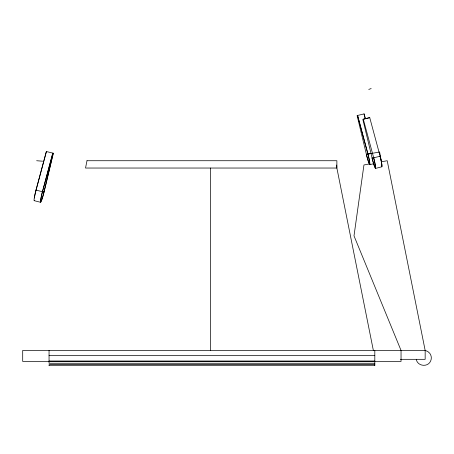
<?xml version="1.0" encoding="UTF-8"?>
<svg xmlns="http://www.w3.org/2000/svg" width="454" height="454" viewBox="0 0 454 454"><rect width="100%" height="100%" fill="white"/><g stroke="black" fill="none" stroke-linecap="round" stroke-linejoin="round"><path stroke-width="0.68" d="M40.599 202.297A9.999 0.834 -75.8 0 1 42.415 191.724L52.806 153.151L42.483 191.736A9.171 0.766 -75.8 0 0 40.803 201.491A9.171 0.766 -75.8 0 0 44.004 191.923L53.294 153.214L44.072 191.934A9.999 0.834 -75.8 0 1 40.599 202.297L34.181 200.668M34.498 200.333A9.999 0.834 -75.8 0 1 35.997 190.095L46.387 151.523L36.065 190.107A9.171 0.766 -75.8 0 0 34.373 198.023M368.744 89.444L371.173 88.536M373.642 163.695L369.794 164.671A9.999 0.834 75.8 0 0 367.978 154.105L357.582 115.526L367.905 154.11A9.171 0.766 75.8 0 1 369.59 163.866A9.171 0.766 75.8 0 1 366.384 154.298L357.099 115.588L364.068 113.892L365.339 118.63M373.636 157.844A9.171 0.766 75.8 0 1 375.316 167.6A9.171 0.766 75.8 0 1 372.115 158.032L362.825 119.323L369.8 117.62L363.314 119.26L373.704 157.833A9.999 0.834 75.8 0 1 375.52 168.406L381.939 166.777M366.384 154.298L367.672 153.974M371.185 153.287L367.978 154.105L379.612 151.982L381.4 161.789L387.217 160.727L425.16 350.437L425.16 359.324L400.343 359.324M372.115 158.032L374.039 157.544M373.704 157.833L380.123 156.204L369.732 117.631M369.76 163.905L363.943 164.967L354.001 235.853L401.041 350.437L401.041 361.424L22.7 361.424L22.7 350.437L425.16 350.437L427.696 351.424L429.728 353.246A7.587 7.587 0 0 1 430.642 361.015C427.923 367.57 417.396 366.333 416.273 359.324M364.068 113.892L365.271 118.636M49.055 355.664L374.811 355.664M49.055 361.015L374.811 361.015M374.811 363.257L49.055 363.257L49.055 350.437M374.811 364.806L49.055 364.806L49.055 365.464M49.055 365.147L374.811 365.147M36.649 160.722L42.551 161.204M46.319 151.517L53.294 153.214M42.721 191.599L44.004 191.923M35.997 190.095L42.415 191.724M336.613 165.052L336.874 166.34M336.613 166.749L373.353 350.437M374.811 350.437L374.811 365.464M210.469 168.037L210.469 350.437M369.794 164.671A9.999 0.834 75.8 0 1 366.316 154.309M380.123 156.204A9.999 0.834 75.8 0 1 381.621 166.442M381.178 160.988A9.171 0.766 75.8 0 1 381.445 165.659M380.055 156.216A9.171 0.766 75.8 0 1 381.065 160.432M375.52 168.406A9.999 0.834 75.8 0 1 372.047 158.043M86.992 160.727L85.534 168.037L336.874 168.037L336.874 160.727L86.992 160.727"/></g></svg>
